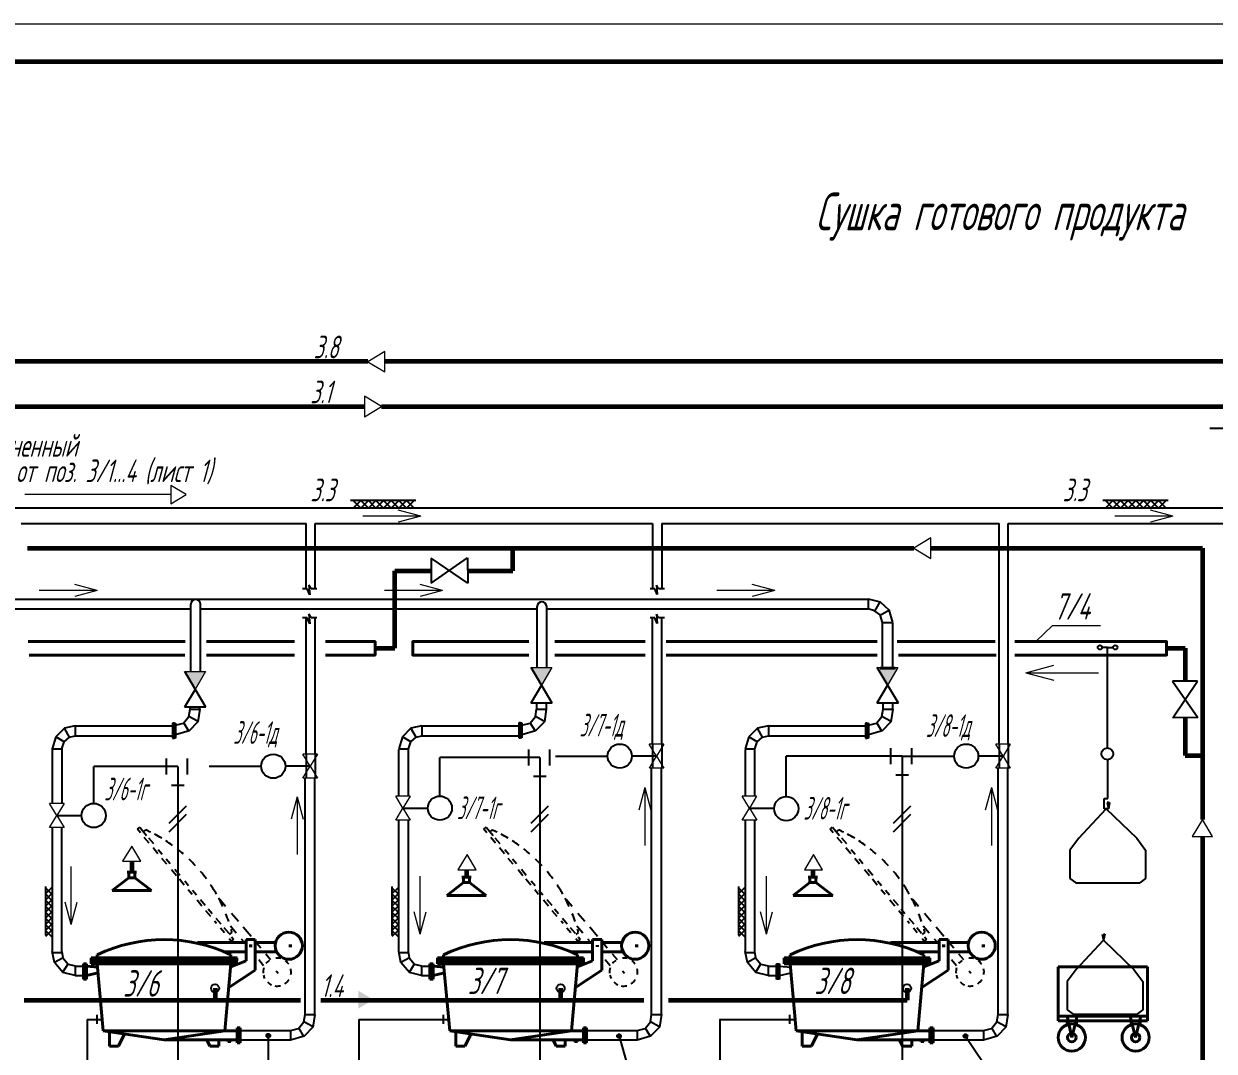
# Model space of a CAD drawing. Header units: millimetres. Extents: x -680 to 9204, y -4430 to 7779.
# Drawn here: x 4000.2 to 4158, y 6296.9 to 6433.1 of the extents above; entities that cross this region are included whole.
import ezdxf

# ---------------------------------------------------------------- set-up
doc = ezdxf.new("R2010")
doc.units = ezdxf.units.MM
doc.layers.get('Defpoints').update_dxf_attribs({"color": 33})
for name, color, linetype, lineweight in [('1', 4, 'Continuous', 15), ('Аппараты', 137, 'Continuous', 40), ('Арматура', 1, 'Continuous', 25), ('Выноска', 137, 'Continuous', 20), ('Отр_кисл', 150, 'Continuous', 80), ('Связи', 95, 'Continuous', 25), ('Текст_КИП', 2, 'Continuous', 25), ('Толст.рамка', 7, 'Continuous', 60), ('Тонк.рамка', 10, 'Continuous', 20), ('Трубопроводы', 7, 'Continuous', 60)]:
    doc.layers.add(name, color=color, linetype=linetype, lineweight=lineweight)
doc.layers.add('блок', color=7, linetype='Continuous')
doc.layers.add('Слой М50', color=3, linetype='Continuous')
doc.styles.add('Simplex', font='simplex.shx', dxfattribs={"width": 0.7, "oblique": 15})

# ---------------------------------------------------------------- blocks, each defined once
blk = doc.blocks.new('RAF420')
for p, q in [((4.44, 6.08), (4.84, 8.48)), ((4.84, 8.48), (8.04, 8.48)), ((8.04, 8.48), (7.4, 4.32)), ((0.04, 3.2), (2.68, 3.92)), ((2.68, 3.92), (4.44, 6.08)), ((4.44, 1.28), (2.76, 4.03)), ((7.24, 4.48), (4.46, 6.11)), ((7.4, 4.32), (4.52, 1.36)), ((0.04, 3.28), (0.04, 0.08)), ((0.04, 3.28), (0.04, 0.08)), ((4.52, 1.36), (0.04, 0))]:
    blk.add_line(p, q)
blk = doc.blocks.new('RAF418')
for p, q in [((0.74, -3.22), (0.02, 0.38)), ((0.1, 0.06), (3.22, 0.06)), ((3.14, 0.38), (3.46, -1.7)), ((3.56, -1.65), (0.74, -3.22)), ((3.54, -6.5), (0.74, -3.22)), ((3.46, -1.7), (5.22, -3.78)), ((3.54, -6.42), (5.22, -3.67)), ((5.22, -3.78), (7.54, -4.34)), ((7.54, -7.54), (3.54, -6.5)), ((7.54, -4.42), (7.54, -7.62))]:
    blk.add_line(p, q)
blk = doc.blocks.new('RAF417')
for p, q in [((1.04, 4.08), (-0.16, 0.08)), ((3.84, 6.88), (1.04, 4.08)), ((3.82, 2.45), (1.04, 4.08)), ((3.76, 2.48), (5.52, 3.92)), ((7.44, 7.68), (3.84, 6.88)), ((5.65, 3.8), (3.84, 6.88)), ((5.52, 3.92), (7.44, 4.4)), ((7.44, 7.68), (7.44, 4.48)), ((-0.16, 0.08), (3.04, 0.08)), ((3.04, 0.08), (3.76, 2.48))]:
    blk.add_line(p, q)
blk = doc.blocks.new('T11S')
at = {"layer": '1'}
for p, q in [((-2.5, 0), (0, 1.5)), ((0, -1.5), (-2.5, 0)), ((0, 1.5), (0, -1.5))]:
    blk.add_line(p, q, dxfattribs=at)
blk = doc.blocks.new('RAF419')
for p, q in [((-0.06, 3.34), (3.94, 2.38)), ((-0.06, 3.18), (-0.06, -0.02)), ((-0.06, 3.18), (-0.06, -0.02)), ((2.1, -0.66), (-0.06, 0.06)), ((2.13, -0.7), (3.94, 2.38)), ((3.94, 2.38), (6.82, -0.34)), ((3.94, -1.94), (2.1, -0.66)), ((4.74, -4.42), (3.94, -1.94)), ((3.96, -2.05), (6.74, -0.42)), ((6.82, -0.34), (7.94, -4.42)), ((4.74, -4.42), (7.94, -4.42))]:
    blk.add_line(p, q)
blk = doc.blocks.new('T5S')
at = {"layer": '1'}
blk.add_solid([(0, 1.5), (0, -1.5), (2.5, 0)], dxfattribs=at)
blk = doc.blocks.new('A$C2A0C230D')
at = {"layer": '1', "ltscale": 0.6}
blk.add_hatch(color=256, dxfattribs=at).paths.add_polyline_path([(-1.57, 2.37), (-3.57, 2.37), (-2.57, 0.64)])
blk.add_lwpolyline([(-1.57, 2.37), (-3.57, 2.37), (-2.57, 0.64)], close=True, dxfattribs=at)
blk = doc.blocks.new('B2')
for p, q in [((-1.5, 0), (0, -2.5)), ((-1.5, 0), (1.5, 0)), ((0, -2.5), (1.5, 0)), ((0, -2.5), (-1.5, -5)), ((1.5, -5), (0, -2.5)), ((-1.5, -5), (1.5, -5))]:
    blk.add_line(p, q)
blk = doc.blocks.new('B2S')
at = {"layer": '1'}
blk.add_blockref('B2', (0, 0), dxfattribs=at)
blk = doc.blocks.new('A$C46135D97')
at = {"layer": '1', "color": 7}
for p, q in [((1.42, 2.56), (-0.08, 0.06)), ((2.92, 0.06), (1.42, 2.56)), ((-0.08, 0.06), (2.92, 0.06))]:
    blk.add_line(p, q, dxfattribs=at)
blk = doc.blocks.new('Вентиль горизонтальный')
at = {"layer": 'блок', "color": 0, "linetype": 'ByBlock', "lineweight": -3}
for p, q in [((8.7, 3), (0, -3)), ((0, 3), (8.7, -3)), ((0, -3), (0, 3)), ((8.7, -3), (8.7, 3))]:
    blk.add_line(p, q, dxfattribs=at)

msp = doc.modelspace()

# ---------------------------------------------------------------- hatches: boundary and pattern name
h = msp.add_hatch(color=256)
h.dxf.hatch_style = 1
h.paths.add_polyline_path([(4032.856, 6298.996, 1), (4032.355, 6298.996, 1)])
h = msp.add_hatch(color=256)
h.dxf.hatch_style = 1
h.paths.add_polyline_path([(4079.345, 6298.94, 1), (4078.844, 6298.94, 1)])
h = msp.add_hatch(color=256)
h.dxf.hatch_style = 1
h.paths.add_polyline_path([(4125.261, 6298.94, 1), (4124.76, 6298.94, 1)])

# ---------------------------------------------------------------- linework, layer by layer
for p, q in [((4157.371, 6379.505), (4160.871, 6379.505)), ((4258.13, 6368.882), (3990.044, 6368.882)), ((4052.17, 6369.89), (4043.522, 6369.89)), ((4044.866, 6369.89), (4043.858, 6368.882)), ((4044.866, 6368.882), (4043.858, 6369.89)), ((4045.873, 6369.89), (4044.866, 6368.882)), ((4045.873, 6368.882), (4044.866, 6369.89)), ((4046.881, 6369.89), (4045.873, 6368.882)), ((4046.881, 6368.882), (4045.873, 6369.89)), ((4047.888, 6369.89), (4046.881, 6368.882)), ((4047.888, 6368.882), (4046.881, 6369.89)), ((4048.896, 6369.89), (4047.888, 6368.882)), ((4048.896, 6368.882), (4047.888, 6369.89)), ((4049.903, 6369.89), (4048.896, 6368.882)), ((4049.903, 6368.882), (4048.896, 6369.89)), ((4050.911, 6369.89), (4049.903, 6368.882)), ((4050.911, 6368.882), (4049.903, 6369.89)), ((4051.918, 6369.89), (4050.911, 6368.882)), ((4051.918, 6368.882), (4050.911, 6369.89)), ((4151.856, 6369.89), (4143.208, 6369.89)), ((4144.552, 6369.89), (4143.544, 6368.882)), ((4144.552, 6368.882), (4143.544, 6369.89)), ((4145.559, 6369.89), (4144.552, 6368.882)), ((4145.559, 6368.882), (4144.552, 6369.89)), ((4146.567, 6369.89), (4145.559, 6368.882)), ((4146.567, 6368.882), (4145.559, 6369.89)), ((4147.574, 6369.89), (4146.567, 6368.882)), ((4147.574, 6368.882), (4146.567, 6369.89)), ((4148.582, 6369.89), (4147.574, 6368.882)), ((4148.582, 6368.882), (4147.574, 6369.89)), ((4149.589, 6369.89), (4148.582, 6368.882)), ((4149.589, 6368.882), (4148.582, 6369.89)), ((4150.597, 6369.89), (4149.589, 6368.882)), ((4150.597, 6368.882), (4149.589, 6369.89)), ((4151.604, 6369.89), (4150.597, 6368.882)), ((4151.604, 6368.882), (4150.597, 6369.89)), ((3999.834, 6366.866), (4037.62, 6366.861)), ((4037.62, 6358.188), (4037.62, 6366.861)), ((4038.829, 6358.188), (4038.829, 6366.861)), ((4038.829, 6366.861), (4083.535, 6366.861)), ((4083.535, 6366.861), (4083.535, 6358.188)), ((4084.744, 6366.861), (4084.744, 6358.188)), ((4084.744, 6366.861), (4129.45, 6366.861)), ((4129.45, 6337.633), (4129.45, 6366.861)), ((4130.659, 6337.636), (4130.659, 6366.861)), ((4130.659, 6366.861), (4250.017, 6366.861)), ((4037.763, 6358.188), (4037.142, 6358.188)), ((4038.091, 6357.43), (4037.763, 6358.188)), ((4038.273, 6358.188), (4037.982, 6358.678)), ((4037.982, 6358.678), (4038.091, 6357.43)), ((4039.04, 6358.188), (4038.273, 6358.188)), ((4083.824, 6358.198), (4083.204, 6358.198)), ((4084.153, 6357.441), (4083.824, 6358.198)), ((4084.335, 6358.198), (4084.043, 6358.688)), ((4084.043, 6358.688), (4084.153, 6357.441)), ((4085.102, 6358.198), (4084.335, 6358.198)), ((3979.98, 6356.854), (4112.223, 6356.854)), ((4022.331, 6347.253), (4022.331, 6356.171)), ((4023.621, 6347.253), (4023.621, 6356.169)), ((3984.574, 6355.565), (4022.331, 6355.565)), ((4023.621, 6355.565), (4068.219, 6355.565)), ((4037.982, 6354.83), (4038.091, 6353.583)), ((4038.273, 6354.34), (4037.982, 6354.83)), ((4068.219, 6347.781), (4068.219, 6355.858)), ((4069.509, 6347.797), (4069.509, 6355.856)), ((4069.509, 6355.565), (4112.089, 6355.565)), ((4084.043, 6354.841), (4084.153, 6353.593)), ((4084.335, 6354.351), (4084.043, 6354.841)), ((4037.763, 6354.34), (4037.142, 6354.34)), ((4037.62, 6336.3), (4037.62, 6354.34)), ((4038.091, 6353.583), (4037.763, 6354.34)), ((4039.04, 6354.34), (4038.273, 6354.34)), ((4038.829, 6336.303), (4038.829, 6354.34)), ((4083.824, 6354.351), (4083.204, 6354.351)), ((4083.535, 6337.633), (4083.535, 6354.351)), ((4084.153, 6353.593), (4083.824, 6354.351)), ((4085.102, 6354.351), (4084.335, 6354.351)), ((4084.744, 6337.636), (4084.744, 6354.351)), ((4114.023, 6347.798), (4114.024, 6353.759)), ((4115.355, 6347.798), (4115.355, 6353.718)), ((4113.676, 6347.781), (4113.676, 6347.66)), ((4113.676, 6347.781), (4115.691, 6347.781)), ((4113.676, 6347.66), (4115.691, 6347.66)), ((4115.691, 6347.66), (4115.691, 6347.781)), ((4022.248, 6342.258), (4022.248, 6342.505)), ((4023.538, 6342.258), (4023.538, 6342.505)), ((4068.203, 6342.306), (4068.203, 6343.048)), ((4069.48, 6342.295), (4069.48, 6343.048)), ((4114.079, 6342.258), (4114.079, 6343.048)), ((4115.355, 6342.258), (4115.355, 6343.048)), ((4020.112, 6340.416), (4019.911, 6340.416)), ((4019.911, 6340.416), (4019.911, 6338.401)), ((4020.112, 6340.416), (4020.314, 6340.416)), ((4020.112, 6338.401), (4020.112, 6340.416)), ((4020.314, 6340.416), (4020.314, 6338.401)), ((4066.028, 6340.452), (4065.826, 6340.452)), ((4065.826, 6340.452), (4065.826, 6338.437)), ((4066.028, 6340.452), (4066.229, 6340.452)), ((4066.028, 6338.437), (4066.028, 6340.452)), ((4066.229, 6340.452), (4066.229, 6338.437)), ((4111.951, 6340.417), (4111.75, 6340.417)), ((4111.75, 6340.417), (4111.75, 6338.402)), ((4111.951, 6340.417), (4112.153, 6340.417)), ((4111.951, 6338.402), (4111.951, 6340.417)), ((4112.153, 6340.417), (4112.153, 6338.402)), ((4007.03, 6340.041), (4019.911, 6340.041)), ((4052.962, 6340.041), (4065.826, 6340.041)), ((4098.885, 6340.043), (4111.75, 6340.043)), ((4007.03, 6338.719), (4019.911, 6338.719)), ((4019.911, 6338.401), (4020.112, 6338.401)), ((4020.314, 6338.401), (4020.112, 6338.401)), ((4052.962, 6338.719), (4065.826, 6338.719)), ((4065.826, 6338.437), (4066.028, 6338.437)), ((4066.229, 6338.437), (4066.028, 6338.437)), ((4083.535, 6337.633), (4083.542, 6334.431)), ((4084.744, 6337.636), (4084.751, 6334.433)), ((4098.885, 6338.721), (4111.75, 6338.721)), ((4111.75, 6338.402), (4111.951, 6338.402)), ((4112.153, 6338.402), (4111.951, 6338.402)), ((4129.45, 6337.633), (4129.457, 6334.431)), ((4130.659, 6337.636), (4130.666, 6334.433)), ((4003.967, 6336.978), (4003.967, 6329.765)), ((4005.257, 6336.978), (4005.257, 6329.768)), ((4037.62, 6336.3), (4037.627, 6333.097)), ((4038.829, 6336.303), (4038.836, 6333.1)), ((4049.883, 6336.906), (4049.883, 6330.737)), ((4051.132, 6336.906), (4051.132, 6330.74)), ((4095.798, 6336.906), (4095.798, 6330.737)), ((4097.047, 6336.906), (4097.047, 6330.74)), ((4083.406, 6301.796), (4083.406, 6334.43)), ((4084.696, 6301.796), (4084.696, 6334.433)), ((4129.322, 6301.796), (4129.322, 6334.43)), ((4130.611, 6301.796), (4130.611, 6334.433)), ((4037.491, 6301.796), (4037.491, 6333.097)), ((4038.781, 6301.796), (4038.781, 6333.1)), ((4019.451, 6327.149), (4021.76, 6329.458)), ((4067.451, 6327.149), (4069.76, 6329.458)), ((4115.451, 6327.149), (4117.76, 6329.458)), ((4143.943, 6329.866), (4143.782, 6329.866)), ((4143.782, 6329.866), (4143.943, 6329.06)), ((4144.104, 6329.866), (4143.943, 6329.06)), ((4143.943, 6329.866), (4144.104, 6329.866)), ((4019.451, 6326.02), (4021.76, 6328.329)), ((4067.451, 6326.02), (4069.76, 6328.329)), ((4115.451, 6326.02), (4117.76, 6328.329)), ((4140.024, 6325.145), (4143.663, 6329.06)), ((4143.663, 6329.06), (4147.699, 6325.145)), ((4003.967, 6326.563), (4003.967, 6310.187)), ((4005.217, 6326.565), (4005.217, 6310.066)), ((4015.261, 6326.345), (4015.57, 6326.604)), ((4015.65, 6325.882), (4015.261, 6326.345)), ((4015.57, 6326.604), (4016.477, 6325.524)), ((4016.088, 6325.987), (4016.397, 6326.246)), ((4049.883, 6327.534), (4049.883, 6310.187)), ((4051.132, 6327.537), (4051.132, 6310.066)), ((4061.177, 6326.345), (4061.486, 6326.604)), ((4061.565, 6325.882), (4061.177, 6326.345)), ((4061.486, 6326.604), (4062.392, 6325.524)), ((4062.004, 6325.987), (4062.312, 6326.246)), ((4095.798, 6327.534), (4095.798, 6310.187)), ((4097.047, 6327.537), (4097.047, 6310.066)), ((4107.092, 6326.345), (4107.401, 6326.604)), ((4107.481, 6325.882), (4107.092, 6326.345)), ((4107.401, 6326.604), (4108.308, 6325.524)), ((4107.919, 6325.987), (4108.228, 6326.246)), ((4016.816, 6324.493), (4016.168, 6325.265)), ((4016.736, 6325.215), (4017.383, 6324.443)), ((4062.731, 6324.493), (4062.083, 6325.265)), ((4062.651, 6325.215), (4063.299, 6324.443)), ((4108.646, 6324.493), (4107.999, 6325.265)), ((4108.567, 6325.215), (4109.214, 6324.443)), ((4140.024, 6325.145), (4138.844, 6323.571)), ((4147.699, 6325.145), (4148.88, 6323.571)), ((4017.981, 6323.104), (4017.334, 6323.875)), ((4018.031, 6323.671), (4018.549, 6323.054)), ((4063.897, 6323.104), (4063.249, 6323.875)), ((4063.946, 6323.671), (4064.465, 6323.054)), ((4109.812, 6323.104), (4109.165, 6323.875)), ((4109.862, 6323.671), (4110.38, 6323.054)), ((4138.844, 6323.571), (4138.844, 6319.832)), ((4148.88, 6323.571), (4148.88, 6319.832)), ((4019.147, 6321.714), (4018.499, 6322.486)), ((4019.067, 6322.437), (4019.585, 6321.819)), ((4065.062, 6321.714), (4064.415, 6322.486)), ((4064.983, 6322.437), (4065.501, 6321.819)), ((4110.978, 6321.714), (4110.33, 6322.486)), ((4110.898, 6322.437), (4111.416, 6321.819)), ((4020.442, 6320.171), (4019.795, 6320.943)), ((4020.233, 6321.047), (4020.881, 6320.276)), ((4066.358, 6320.171), (4065.71, 6320.943)), ((4066.148, 6321.047), (4066.796, 6320.276)), ((4112.273, 6320.171), (4111.625, 6320.943)), ((4112.064, 6321.047), (4112.711, 6320.276)), ((4003.081, 6318.771), (4003.081, 6312.323)), ((4003.887, 6318.569), (4003.081, 6317.763)), ((4003.081, 6318.569), (4003.887, 6317.763)), ((4021.478, 6318.936), (4020.831, 6319.708)), ((4021.528, 6319.504), (4022.046, 6318.886)), ((4022.515, 6317.701), (4021.997, 6318.319)), ((4048.996, 6318.771), (4048.996, 6312.323)), ((4049.802, 6318.569), (4048.996, 6317.763)), ((4048.996, 6318.569), (4049.802, 6317.763)), ((4067.394, 6318.936), (4066.746, 6319.708)), ((4067.444, 6319.504), (4067.962, 6318.886)), ((4068.43, 6317.701), (4067.912, 6318.319)), ((4094.911, 6318.771), (4094.911, 6312.323)), ((4095.717, 6318.569), (4094.911, 6317.763)), ((4094.911, 6318.569), (4095.717, 6317.763)), ((4113.309, 6318.936), (4112.662, 6319.708)), ((4113.359, 6319.504), (4113.877, 6318.886)), ((4114.345, 6317.701), (4113.827, 6318.319)), ((4138.844, 6319.832), (4139.631, 6319.242)), ((4148.88, 6319.832), (4148.092, 6319.242)), ((4003.887, 6317.763), (4003.081, 6316.957)), ((4003.081, 6317.763), (4003.887, 6316.957)), ((4003.887, 6316.957), (4003.081, 6316.151)), ((4003.081, 6316.957), (4003.887, 6316.151)), ((4022.564, 6318.269), (4023.082, 6317.651)), ((4023.81, 6316.158), (4023.162, 6316.929)), ((4023.601, 6317.034), (4024.248, 6316.262)), ((4026.18, 6317.094), (4026.957, 6316.168)), ((4049.802, 6317.763), (4048.996, 6316.957)), ((4048.996, 6317.763), (4049.802, 6316.957)), ((4049.802, 6316.957), (4048.996, 6316.151)), ((4048.996, 6316.957), (4049.802, 6316.151)), ((4068.48, 6318.269), (4068.998, 6317.651)), ((4069.725, 6316.158), (4069.078, 6316.929)), ((4069.516, 6317.034), (4070.163, 6316.262)), ((4072.096, 6317.094), (4072.873, 6316.168)), ((4095.717, 6317.763), (4094.911, 6316.957)), ((4094.911, 6317.763), (4095.717, 6316.957)), ((4095.717, 6316.957), (4094.911, 6316.151)), ((4094.911, 6316.957), (4095.717, 6316.151)), ((4114.395, 6318.269), (4114.913, 6317.651)), ((4115.641, 6316.158), (4114.993, 6316.929)), ((4115.431, 6317.034), (4116.079, 6316.262)), ((4118.011, 6317.094), (4118.788, 6316.168)), ((4003.887, 6316.151), (4003.081, 6315.345)), ((4003.081, 6316.151), (4003.887, 6315.345)), ((4003.887, 6315.345), (4003.081, 6314.539)), ((4003.081, 6315.345), (4003.887, 6314.539)), ((4024.976, 6314.768), (4024.328, 6315.54)), ((4024.637, 6315.799), (4025.155, 6315.182)), ((4027.735, 6315.242), (4028.641, 6314.162)), ((4049.802, 6316.151), (4048.996, 6315.345)), ((4048.996, 6316.151), (4049.802, 6315.345)), ((4049.802, 6315.345), (4048.996, 6314.539)), ((4048.996, 6315.345), (4049.802, 6314.539)), ((4070.891, 6314.768), (4070.243, 6315.54)), ((4070.552, 6315.799), (4071.07, 6315.182)), ((4073.65, 6315.242), (4074.557, 6314.162)), ((4095.717, 6316.151), (4094.911, 6315.345)), ((4094.911, 6316.151), (4095.717, 6315.345)), ((4095.717, 6315.345), (4094.911, 6314.539)), ((4094.911, 6315.345), (4095.717, 6314.539)), ((4116.806, 6314.768), (4116.159, 6315.54)), ((4116.467, 6315.799), (4116.986, 6315.182)), ((4119.565, 6315.242), (4120.472, 6314.162)), ((4003.887, 6314.539), (4003.081, 6313.733)), ((4003.081, 6314.539), (4003.887, 6313.733)), ((4003.887, 6313.733), (4003.081, 6312.927)), ((4003.081, 6313.733), (4003.887, 6312.927)), ((4025.753, 6313.842), (4025.494, 6314.151)), ((4025.673, 6314.564), (4026.32, 6313.793)), ((4049.802, 6314.539), (4048.996, 6313.733)), ((4048.996, 6314.539), (4049.802, 6313.733)), ((4049.802, 6313.733), (4048.996, 6312.927)), ((4048.996, 6313.733), (4049.802, 6312.927)), ((4071.668, 6313.842), (4071.409, 6314.151)), ((4071.588, 6314.564), (4072.236, 6313.793)), ((4095.717, 6314.539), (4094.911, 6313.733)), ((4094.911, 6314.539), (4095.717, 6313.733)), ((4095.717, 6313.733), (4094.911, 6312.927)), ((4094.911, 6313.733), (4095.717, 6312.927)), ((4117.583, 6313.842), (4117.324, 6314.151)), ((4117.504, 6314.564), (4118.151, 6313.793)), ((4003.887, 6312.927), (4003.081, 6312.121)), ((4003.081, 6312.927), (4003.887, 6312.121)), ((4026.789, 6312.607), (4026.271, 6313.225)), ((4026.709, 6313.329), (4027.357, 6312.558)), ((4027.486, 6312.403), (4027.795, 6312.662)), ((4027.586, 6313.539), (4028.363, 6312.613)), ((4027.745, 6312.095), (4028.004, 6311.786)), ((4029.289, 6313.39), (4030.325, 6312.155)), ((4049.802, 6312.927), (4048.996, 6312.121)), ((4048.996, 6312.927), (4049.802, 6312.121)), ((4072.704, 6312.607), (4072.186, 6313.225)), ((4072.624, 6313.329), (4073.272, 6312.558)), ((4073.402, 6312.403), (4073.71, 6312.662)), ((4073.501, 6313.539), (4074.278, 6312.613)), ((4073.661, 6312.095), (4073.92, 6311.786)), ((4075.204, 6313.39), (4076.24, 6312.155)), ((4095.717, 6312.927), (4094.911, 6312.121)), ((4094.911, 6312.927), (4095.717, 6312.121)), ((4118.62, 6312.607), (4118.102, 6313.225)), ((4118.54, 6313.329), (4119.187, 6312.558)), ((4119.317, 6312.403), (4119.626, 6312.662)), ((4119.416, 6313.539), (4120.193, 6312.613)), ((4119.576, 6312.095), (4119.835, 6311.786)), ((4121.12, 6313.39), (4122.156, 6312.155)), ((4143.136, 6312.456), (4143.297, 6311.65)), ((4143.459, 6312.456), (4143.297, 6311.65)), ((4143.297, 6312.456), (4143.459, 6312.456)), ((4027.696, 6311.527), (4027.436, 6311.836)), ((4028.004, 6311.786), (4027.696, 6311.527)), ((4029.01, 6311.841), (4029.399, 6311.378)), ((4031.102, 6311.229), (4031.62, 6310.611)), ((4073.611, 6311.527), (4073.352, 6311.836)), ((4073.92, 6311.786), (4073.611, 6311.527)), ((4074.926, 6311.841), (4075.314, 6311.378)), ((4075.997, 6310.912), (4076.4, 6310.912)), ((4077.017, 6311.229), (4077.536, 6310.611)), ((4119.526, 6311.527), (4119.267, 6311.836)), ((4119.835, 6311.786), (4119.526, 6311.527)), ((4120.841, 6311.841), (4121.23, 6311.378)), ((4122.933, 6311.229), (4123.451, 6310.611)), ((4139.659, 6307.735), (4143.297, 6311.65)), ((4143.297, 6311.65), (4147.333, 6307.735)), ((4028.47, 6309.3), (4028.47, 6308.897)), ((4028.47, 6308.494), (4028.47, 6308.897)), ((4031.342, 6309.062), (4031.989, 6308.291)), ((4032.268, 6309.84), (4032.915, 6309.068)), ((4077.257, 6309.062), (4077.905, 6308.291)), ((4078.183, 6309.84), (4078.831, 6309.068)), ((4123.172, 6309.062), (4123.82, 6308.291)), ((4124.099, 6309.84), (4124.746, 6309.068)), ((4007.006, 6308.212), (4008.118, 6308.212)), ((4033.643, 6307.574), (4033.902, 6307.265)), ((4052.921, 6308.212), (4054.034, 6308.212)), ((4079.558, 6307.574), (4079.817, 6307.265)), ((4098.837, 6308.212), (4099.949, 6308.212)), ((4099.949, 6306.479), (4099.949, 6308.494)), ((4099.949, 6308.494), (4100.352, 6308.494)), ((4099.949, 6308.091), (4099.949, 6308.494)), ((4100.15, 6308.494), (4100.15, 6306.479)), ((4100.352, 6308.494), (4100.352, 6306.479)), ((4100.352, 6308.212), (4101.843, 6308.051)), ((4100.352, 6306.963), (4101.883, 6307.325)), ((4125.474, 6307.574), (4125.733, 6307.265)), ((4139.659, 6307.735), (4138.478, 6306.161)), ((4147.333, 6307.735), (4148.514, 6306.161)), ((4007.006, 6306.963), (4008.118, 6306.963)), ((4052.921, 6306.963), (4054.034, 6306.963)), ((4098.837, 6306.963), (4099.949, 6306.963)), ((4100.352, 6306.479), (4099.949, 6306.479)), ((4138.478, 6306.161), (4138.478, 6302.422)), ((4148.514, 6306.161), (4148.514, 6302.422)), ((4138.478, 6302.422), (4139.265, 6301.832)), ((4148.514, 6302.422), (4147.727, 6301.832)), ((4028.873, 6299.668), (4035.557, 6299.668)), ((4074.788, 6299.668), (4081.472, 6299.668)), ((4120.703, 6299.668), (4127.387, 6299.668)), ((4035.557, 6298.379), (4028.873, 6298.379)), ((4081.472, 6298.379), (4074.788, 6298.379)), ((4127.387, 6298.379), (4120.703, 6298.379))]:
    msp.add_line(p, q)
at = {"ltscale": 5}
for p, q in [((4143.833, 6350.439), (4143.095, 6350.439)), ((4143.833, 6350.439), (4144.571, 6350.439)), ((4004.577, 6328.165), (4007.865, 6328.165)), ((4050.454, 6329.137), (4053.742, 6329.137)), ((4096.37, 6329.137), (4099.658, 6329.137))]:
    msp.add_line(p, q, dxfattribs=at)
at = {"linetype": 'ByBlock', "lineweight": -2}
for p, q in [((4143.809, 6337.116), (4143.809, 6350.439)), ((4143.863, 6330.424), (4143.863, 6335.56)), ((4143.383, 6329.06), (4143.383, 6330.424)), ((4143.383, 6330.424), (4143.863, 6330.424)), ((4143.943, 6329.06), (4143.383, 6329.06)), ((4139.631, 6319.242), (4148.092, 6319.242)), ((4139.265, 6301.832), (4147.727, 6301.832))]:
    msp.add_line(p, q, dxfattribs=at)
at = {"ltscale": 5}
for centre in [(4142.815, 6350.439), (4144.851, 6350.439)]:
    msp.add_circle(centre, 0.28, dxfattribs=at)
at = {"linetype": 'ByBlock', "lineweight": -2}
for centre, radius in [((4143.809, 6336.337), 0.779), ((4025.559, 6305.266), 0.536), ((4071.348, 6305.266), 0.536), ((4117.264, 6305.266), 0.536)]:
    msp.add_circle(centre, radius, dxfattribs=at)
for centre, radius in [((4009.465, 6328.165), 1.601), ((4055.344, 6329.137), 1.601), ((4101.258, 6329.08), 1.601), ((4032.605, 6298.996), 0.251), ((4079.095, 6298.94), 0.251), ((4125.01, 6298.94), 0.251)]:
    msp.add_circle(centre, radius)
for centre, radius, start, end in [((4022.976, 6356.133), 0.646, 3.17955, 176.666), ((4068.864, 6355.821), 0.646, 3.17955, 176.666), ((4007.926, 6307.564), 20.513, 63.61015, 65.60853), ((4053.841, 6307.564), 20.513, 63.61015, 65.60853), ((4099.757, 6307.564), 20.513, 63.61015, 65.60853), ((4007.926, 6307.564), 20.513, 59.00717, 62.05372), ((4007.926, 6307.564), 20.513, 54.19987, 57.21912), ((4053.841, 6307.564), 20.513, 59.00717, 62.05372), ((4053.841, 6307.564), 20.513, 54.19987, 57.21912), ((4099.757, 6307.564), 20.513, 59.00717, 62.05372), ((4099.757, 6307.564), 20.513, 54.19987, 57.21912), ((4007.926, 6307.564), 20.513, 49.10819, 51.99967), ((4053.841, 6307.564), 20.513, 49.10819, 51.99967), ((4099.757, 6307.564), 20.513, 49.10819, 51.99967), ((4007.926, 6307.564), 20.513, 42.83973, 46.22787), ((4053.841, 6307.564), 20.513, 42.83973, 46.22787), ((4099.757, 6307.564), 20.513, 42.83973, 46.22787), ((4007.926, 6307.564), 20.513, 36.59356, 40), ((4053.841, 6307.564), 20.513, 36.59356, 40), ((4099.757, 6307.564), 20.513, 36.59356, 40), ((4007.926, 6307.564), 20.513, 29.77601, 33.83283), ((4053.841, 6307.564), 20.513, 29.77601, 33.83283), ((4099.757, 6307.564), 20.513, 29.77601, 33.83283), ((4007.926, 6307.564), 20.513, 24.56658, 28.11713), ((4053.841, 6307.564), 20.513, 24.56658, 28.11713), ((4099.757, 6307.564), 20.513, 24.56658, 28.11713), ((4007.926, 6307.564), 20.513, 18.67953, 21.70722), ((4053.841, 6307.564), 20.513, 18.67953, 21.70722), ((4099.757, 6307.564), 20.513, 18.67953, 21.70722), ((4007.926, 6307.564), 20.513, 14.39147, 15.64915), ((4053.841, 6307.564), 20.513, 14.39147, 15.64915), ((4099.757, 6307.564), 20.513, 14.39147, 15.64915), ((4033.772, 6307.419), 1.858, 123.65981, 142.52881), ((4033.772, 6307.419), 1.858, 73.69007, 94.46232), ((4033.772, 6307.419), 1.858, 33.65981, 52.52881), ((4079.688, 6307.419), 1.858, 123.65981, 142.52881), ((4079.688, 6307.419), 1.858, 73.69007, 94.46232), ((4079.688, 6307.419), 1.858, 33.65981, 52.52881), ((4125.603, 6307.419), 1.858, 123.65981, 142.52881), ((4125.603, 6307.419), 1.858, 73.69007, 94.46232), ((4125.603, 6307.419), 1.858, 33.65981, 52.52881), ((4033.772, 6307.419), 1.858, 162.00538, 184.46232), ((4033.772, 6307.419), 1.858, 349.80557, 13.43495), ((4079.688, 6307.419), 1.858, 162.00538, 184.46232), ((4079.688, 6307.419), 1.858, 349.80557, 13.43495), ((4125.603, 6307.419), 1.858, 162.00538, 184.46232), ((4125.603, 6307.419), 1.858, 349.80557, 13.43495), ((4033.772, 6307.419), 1.858, 193.43495, 207.47119), ((4033.772, 6307.419), 1.858, 226.34019, 246.56505), ((4033.772, 6307.419), 1.858, 303.65981, 328.43495), ((4079.688, 6307.419), 1.858, 193.43495, 207.47119), ((4079.688, 6307.419), 1.858, 226.34019, 246.56505), ((4079.688, 6307.419), 1.858, 303.65981, 328.43495), ((4125.603, 6307.419), 1.858, 193.43495, 207.47119), ((4125.603, 6307.419), 1.858, 226.34019, 246.56505), ((4125.603, 6307.419), 1.858, 303.65981, 328.43495), ((4033.772, 6307.419), 1.858, 260.60129, 283.43495), ((4079.688, 6307.419), 1.858, 260.60129, 283.43495), ((4125.603, 6307.419), 1.858, 260.60129, 283.43495)]:
    msp.add_arc(centre, radius, start, end)
at = {"layer": 'Defpoints'}
for p, q in [((4019.129, 6333.593), (4019.129, 6335.73)), ((4021.899, 6333.59), (4021.899, 6335.727)), ((4067.129, 6334.789), (4067.129, 6336.926)), ((4069.899, 6334.786), (4069.899, 6336.923)), ((4070.689, 6336.033), (4077.583, 6336.033)), ((4115.129, 6334.968), (4115.129, 6337.104)), ((4116.605, 6336.033), (4123.499, 6336.033)), ((4117.899, 6334.965), (4117.899, 6337.102)), ((4024.774, 6334.7), (4031.668, 6334.7)), ((4067.758, 6333.359), (4069.452, 6333.359)), ((4115.758, 6333.537), (4117.452, 6333.537)), ((4019.758, 6332.163), (4021.452, 6332.163))]:
    msp.add_line(p, q, dxfattribs=at)
at = {"layer": 'Defpoints', "ltscale": 5}
for p, q in [((4084.073, 6336.033), (4080.785, 6336.033)), ((4129.989, 6336.033), (4126.701, 6336.033)), ((4038.158, 6334.7), (4034.87, 6334.7))]:
    msp.add_line(p, q, dxfattribs=at)
at = {"layer": 'Defpoints'}
for centre in [(4079.184, 6336.033), (4125.1, 6336.033), (4033.27, 6334.7)]:
    msp.add_circle(centre, 1.601, dxfattribs=at)
at = {"layer": 'Аппараты'}
for p, q in [((4000.78, 6351.221), (4021.585, 6351.221)), ((4024.4, 6351.221), (4036.086, 6351.221)), ((4070.587, 6351.221), (4082.548, 6351.221)), ((4085.338, 6351.221), (4113.278, 6351.221)), ((4115.944, 6351.221), (4128.946, 6351.221)), ((4116.492, 6351.221), (4128.676, 6351.221)), ((4021.546, 6349.432), (4000.896, 6349.432)), ((4036.086, 6349.432), (4024.4, 6349.432)), ((4082.548, 6349.432), (4070.587, 6349.432)), ((4113.278, 6349.432), (4085.338, 6349.432)), ((4129.054, 6349.432), (4116.112, 6349.432)), ((4014.108, 6319.921), (4011.899, 6318.213)), ((4014.108, 6319.921), (4011.899, 6318.213)), ((4015.138, 6320.638), (4013.886, 6320.636)), ((4014.108, 6319.921), (4014.107, 6320.636)), ((4014.108, 6319.921), (4014.107, 6320.636)), ((4014.919, 6319.922), (4014.108, 6319.921)), ((4015.138, 6320.638), (4014.512, 6320.637)), ((4014.919, 6319.922), (4014.918, 6320.637)), ((4014.919, 6319.922), (4014.918, 6320.637)), ((4014.919, 6319.922), (4017.133, 6318.22)), ((4059.493, 6319.992), (4058.241, 6319.99)), ((4058.463, 6319.275), (4058.462, 6319.99)), ((4058.463, 6319.275), (4058.462, 6319.99)), ((4059.493, 6319.992), (4058.867, 6319.991)), ((4059.274, 6319.276), (4059.273, 6319.992)), ((4059.274, 6319.276), (4059.273, 6319.992)), ((4105.409, 6319.992), (4104.157, 6319.99)), ((4104.378, 6319.275), (4104.377, 6319.99)), ((4104.378, 6319.275), (4104.377, 6319.99)), ((4105.409, 6319.992), (4104.783, 6319.991)), ((4105.189, 6319.276), (4105.188, 6319.992)), ((4105.189, 6319.276), (4105.188, 6319.992)), ((4058.463, 6319.275), (4056.254, 6317.567)), ((4058.463, 6319.275), (4056.254, 6317.567)), ((4059.274, 6319.276), (4058.463, 6319.275)), ((4059.274, 6319.276), (4061.488, 6317.574)), ((4104.378, 6319.275), (4102.169, 6317.567)), ((4104.378, 6319.275), (4102.169, 6317.567)), ((4105.189, 6319.276), (4104.378, 6319.275)), ((4105.189, 6319.276), (4107.403, 6317.574)), ((4011.899, 6318.213), (4017.133, 6318.22)), ((4056.254, 6317.567), (4061.488, 6317.574)), ((4102.169, 6317.567), (4107.403, 6317.574)), ((4023.231, 6311.315), (4029.679, 6311.315)), ((4029.679, 6311.718), (4030.888, 6311.718)), ((4029.679, 6311.718), (4029.679, 6308.897)), ((4030.082, 6310.912), (4030.485, 6310.912)), ((4030.888, 6311.718), (4030.888, 6307.688)), ((4030.888, 6311.315), (4033.709, 6311.315)), ((4035.321, 6310.912), (4035.724, 6310.912)), ((4069.146, 6311.315), (4075.594, 6311.315)), ((4075.594, 6311.718), (4076.803, 6311.718)), ((4075.594, 6311.718), (4075.594, 6308.897)), ((4076.803, 6311.718), (4076.803, 6307.688)), ((4076.803, 6311.315), (4079.624, 6311.315)), ((4081.236, 6310.912), (4081.639, 6310.912)), ((4115.061, 6311.315), (4121.509, 6311.315)), ((4121.509, 6311.718), (4122.718, 6311.718)), ((4121.509, 6311.718), (4121.509, 6308.897)), ((4121.912, 6310.912), (4122.315, 6310.912)), ((4122.718, 6311.718), (4122.718, 6307.688)), ((4122.718, 6311.315), (4125.539, 6311.315)), ((4127.151, 6310.912), (4127.554, 6310.912)), ((4009.126, 6308.897), (4009.126, 6309.3)), ((4009.126, 6309.3), (4028.47, 6309.3)), ((4028.47, 6308.897), (4009.126, 6308.897)), ((4009.126, 6308.897), (4009.126, 6308.494)), ((4009.932, 6309.3), (4009.932, 6309.703)), ((4026.858, 6310.106), (4029.679, 6310.106)), ((4027.664, 6309.3), (4027.664, 6309.703)), ((4029.679, 6308.897), (4027.664, 6308.091)), ((4030.888, 6310.106), (4033.709, 6310.106)), ((4055.041, 6308.897), (4055.041, 6309.3)), ((4055.041, 6309.3), (4074.385, 6309.3)), ((4074.385, 6308.897), (4055.041, 6308.897)), ((4055.041, 6308.897), (4055.041, 6308.494)), ((4055.847, 6309.3), (4055.847, 6309.703)), ((4072.773, 6310.106), (4075.594, 6310.106)), ((4073.579, 6309.3), (4073.579, 6309.703)), ((4075.594, 6308.897), (4073.579, 6308.091)), ((4074.385, 6309.3), (4074.385, 6308.897)), ((4074.385, 6308.494), (4074.385, 6308.897)), ((4076.803, 6310.106), (4079.624, 6310.106)), ((4100.956, 6308.897), (4100.956, 6309.3)), ((4100.956, 6309.3), (4120.3, 6309.3)), ((4120.3, 6308.897), (4100.956, 6308.897)), ((4100.956, 6308.897), (4100.956, 6308.494)), ((4101.762, 6309.3), (4101.762, 6309.703)), ((4118.688, 6310.106), (4121.509, 6310.106)), ((4119.494, 6309.3), (4119.494, 6309.703)), ((4121.509, 6308.897), (4119.494, 6308.091)), ((4120.3, 6309.3), (4120.3, 6308.897)), ((4120.3, 6308.494), (4120.3, 6308.897)), ((4122.718, 6310.106), (4125.539, 6310.106)), ((4008.118, 6306.479), (4008.118, 6308.494)), ((4008.118, 6308.494), (4008.521, 6308.494)), ((4008.118, 6308.091), (4008.118, 6308.494)), ((4008.32, 6308.494), (4008.32, 6306.479)), ((4008.521, 6308.494), (4008.521, 6306.479)), ((4008.521, 6308.212), (4010.012, 6308.051)), ((4008.521, 6306.963), (4010.053, 6307.325)), ((4009.126, 6308.494), (4009.932, 6308.494)), ((4018.798, 6308.494), (4009.932, 6308.494)), ((4009.932, 6308.494), (4010.738, 6299.628)), ((4018.798, 6308.494), (4027.664, 6308.494)), ((4026.858, 6299.628), (4027.664, 6308.494)), ((4030.888, 6307.688), (4027.261, 6305.27)), ((4027.664, 6308.494), (4028.47, 6308.494)), ((4054.034, 6306.479), (4054.034, 6308.494)), ((4054.034, 6308.494), (4054.437, 6308.494)), ((4054.034, 6308.091), (4054.034, 6308.494)), ((4054.235, 6308.494), (4054.235, 6306.479)), ((4054.437, 6308.494), (4054.437, 6306.479)), ((4054.437, 6308.212), (4055.928, 6308.051)), ((4054.437, 6306.963), (4055.968, 6307.325)), ((4055.041, 6308.494), (4055.847, 6308.494)), ((4064.713, 6308.494), (4055.847, 6308.494)), ((4055.847, 6308.494), (4056.653, 6299.628)), ((4064.713, 6308.494), (4073.579, 6308.494)), ((4072.773, 6299.628), (4073.579, 6308.494)), ((4076.803, 6307.688), (4073.176, 6305.27)), ((4073.579, 6308.494), (4074.385, 6308.494)), ((4100.956, 6308.494), (4101.762, 6308.494)), ((4110.628, 6308.494), (4101.762, 6308.494)), ((4101.762, 6308.494), (4102.568, 6299.628)), ((4110.628, 6308.494), (4119.494, 6308.494)), ((4118.688, 6299.628), (4119.494, 6308.494)), ((4122.718, 6307.688), (4119.091, 6305.27)), ((4119.494, 6308.494), (4120.3, 6308.494)), ((4137.278, 6300.948), (4137.278, 6308.113)), ((4137.278, 6308.113), (4149.127, 6308.113)), ((4149.127, 6300.948), (4149.127, 6308.113)), ((4008.521, 6306.479), (4008.118, 6306.479)), ((4054.437, 6306.479), (4054.034, 6306.479)), ((4149.046, 6301.553), (4137.278, 6301.553)), ((4137.278, 6300.948), (4149.127, 6300.948)), ((4139.092, 6298.732), (4138.461, 6301.553)), ((4138.487, 6300.948), (4138.487, 6300.545)), ((4139.092, 6298.732), (4139.801, 6301.553)), ((4139.696, 6300.948), (4139.696, 6300.545)), ((4147.555, 6298.732), (4146.809, 6301.553)), ((4146.95, 6300.948), (4146.95, 6300.545)), ((4147.555, 6298.732), (4148.242, 6301.553)), ((4148.159, 6300.948), (4148.159, 6300.545)), ((4018.798, 6299.628), (4010.738, 6299.628)), ((4010.738, 6299.628), (4018.798, 6298.419)), ((4011.544, 6299.628), (4011.544, 6297.613)), ((4018.798, 6299.628), (4026.858, 6299.628)), ((4018.798, 6298.419), (4026.858, 6299.628)), ((4026.455, 6299.628), (4028.47, 6299.628)), ((4028.47, 6299.628), (4028.47, 6300.031)), ((4028.47, 6300.031), (4028.873, 6300.031)), ((4028.47, 6298.016), (4028.47, 6300.031)), ((4028.671, 6300.031), (4028.671, 6298.016)), ((4028.873, 6300.031), (4028.873, 6298.016)), ((4064.713, 6299.628), (4056.653, 6299.628)), ((4056.653, 6299.628), (4064.713, 6298.419)), ((4057.459, 6299.628), (4057.459, 6297.613)), ((4064.713, 6299.628), (4072.773, 6299.628)), ((4064.713, 6298.419), (4072.773, 6299.628)), ((4072.37, 6299.628), (4074.385, 6299.628)), ((4074.385, 6299.628), (4074.385, 6300.031)), ((4074.385, 6300.031), (4074.788, 6300.031)), ((4074.385, 6298.016), (4074.385, 6300.031)), ((4074.587, 6300.031), (4074.587, 6298.016)), ((4074.788, 6300.031), (4074.788, 6298.016)), ((4110.628, 6299.628), (4102.568, 6299.628)), ((4102.568, 6299.628), (4110.628, 6298.419)), ((4103.374, 6299.628), (4103.374, 6297.613)), ((4110.628, 6299.628), (4118.688, 6299.628)), ((4110.628, 6298.419), (4118.688, 6299.628)), ((4118.285, 6299.628), (4120.3, 6299.628)), ((4120.3, 6299.628), (4120.3, 6300.031)), ((4120.3, 6300.031), (4120.703, 6300.031)), ((4120.3, 6298.016), (4120.3, 6300.031)), ((4120.502, 6300.031), (4120.502, 6298.016)), ((4120.703, 6300.031), (4120.703, 6298.016)), ((4012.753, 6297.613), (4013.559, 6299.225)), ((4028.47, 6298.419), (4018.798, 6298.419)), ((4024.843, 6297.613), (4024.44, 6298.419)), ((4026.052, 6298.419), (4026.052, 6297.613)), ((4027.261, 6298.419), (4027.261, 6298.218)), ((4027.261, 6298.218), (4027.664, 6298.218)), ((4027.664, 6298.218), (4027.664, 6298.419)), ((4028.873, 6298.016), (4028.47, 6298.016)), ((4058.668, 6297.613), (4059.474, 6299.225)), ((4074.385, 6298.419), (4064.713, 6298.419)), ((4070.758, 6297.613), (4070.355, 6298.419)), ((4071.967, 6298.419), (4071.967, 6297.613)), ((4073.176, 6298.419), (4073.176, 6298.218)), ((4073.176, 6298.218), (4073.579, 6298.218)), ((4073.579, 6298.218), (4073.579, 6298.419)), ((4074.788, 6298.016), (4074.385, 6298.016)), ((4104.583, 6297.613), (4105.389, 6299.225)), ((4120.3, 6298.419), (4110.628, 6298.419)), ((4116.673, 6297.613), (4116.27, 6298.419)), ((4117.882, 6298.419), (4117.882, 6297.613)), ((4119.091, 6298.419), (4119.091, 6298.218)), ((4119.091, 6298.218), (4119.494, 6298.218)), ((4119.494, 6298.218), (4119.494, 6298.419)), ((4120.703, 6298.016), (4120.3, 6298.016)), ((4011.544, 6297.613), (4012.753, 6297.613)), ((4026.052, 6297.613), (4024.843, 6297.613)), ((4057.459, 6297.613), (4058.668, 6297.613)), ((4071.967, 6297.613), (4070.758, 6297.613)), ((4103.374, 6297.613), (4104.583, 6297.613)), ((4117.882, 6297.613), (4116.673, 6297.613))]:
    msp.add_line(p, q, dxfattribs=at)
for points in [[(4040.178, 6351.221), (4046.751, 6351.221), (4046.751, 6349.432), (4040.178, 6349.432)], [(4067.128, 6351.221), (4051.742, 6351.221), (4051.742, 6349.432), (4067.128, 6349.432)], [(4131.547, 6351.221), (4151.658, 6351.221), (4151.658, 6349.432), (4131.547, 6349.432)]]:
    msp.add_lwpolyline(points, dxfattribs=at)
for centre, radius in [((4035.321, 6310.912), 1.802), ((4081.236, 6310.912), 1.802), ((4127.151, 6310.912), 1.802), ((4139.092, 6298.732), 1.802), ((4147.555, 6298.732), 1.802), ((4139.092, 6298.732), 0.57), ((4147.555, 6298.732), 0.57)]:
    msp.add_circle(centre, radius, dxfattribs=at)
for centre in [(4018.798, 6291.205), (4064.713, 6291.205), (4110.628, 6291.205)]:
    msp.add_arc(centre, 20.513, 64.39147, 115.60853, dxfattribs=at)
at = {"layer": 'Арматура', "color": 0}
for p, q in [((4024.344, 6342.505), (4021.549, 6347.253)), ((4070.233, 6343.048), (4067.441, 6347.798)), ((4116.109, 6343.048), (4113.313, 6347.797)), ((4068.808, 6345.423), (4067.383, 6343.048)), ((4114.684, 6345.423), (4113.259, 6343.048)), ((4022.919, 6344.88), (4021.494, 6342.505)), ((4024.344, 6342.505), (4021.494, 6342.505)), ((4070.233, 6343.048), (4067.383, 6343.048)), ((4116.109, 6343.048), (4113.259, 6343.048))]:
    msp.add_line(p, q, dxfattribs=at)
at = {"layer": 'Выноска', "color": 6}
for p, q in [((4019.678, 6370.697), (4000.343, 6370.697)), ((4052.801, 6367.82), (4045.12, 6367.82)), ((4052.801, 6367.82), (4049.835, 6368.617)), ((4052.801, 6367.82), (4049.835, 6367.022)), ((4152.487, 6367.82), (4144.806, 6367.82)), ((4152.487, 6367.82), (4149.521, 6368.617)), ((4152.487, 6367.82), (4149.521, 6367.022)), ((4009.926, 6357.985), (4002.244, 6357.985)), ((4009.926, 6357.985), (4006.96, 6358.783)), ((4009.926, 6357.985), (4006.96, 6357.187)), ((4055.709, 6357.985), (4048.028, 6357.985)), ((4055.709, 6357.985), (4052.743, 6358.783)), ((4055.709, 6357.985), (4052.743, 6357.187)), ((4099.719, 6357.985), (4092.038, 6357.985)), ((4099.719, 6357.985), (4096.754, 6358.783)), ((4099.719, 6357.985), (4096.754, 6357.187)), ((4136.527, 6353.359), (4134.321, 6351.221)), ((4136.527, 6353.359), (4142.914, 6353.359)), ((4133.011, 6347.078), (4136.718, 6348.075)), ((4133.011, 6347.078), (4142.612, 6347.078)), ((4133.011, 6347.078), (4136.718, 6346.081)), ((4082.516, 6331.854), (4081.719, 6328.888)), ((4082.516, 6331.854), (4082.516, 6324.173)), ((4082.516, 6331.854), (4083.314, 6328.888)), ((4128.431, 6331.854), (4127.634, 6328.888)), ((4128.431, 6331.854), (4128.431, 6324.173)), ((4128.431, 6331.854), (4129.229, 6328.888)), ((4036.44, 6330.658), (4035.642, 6327.693)), ((4036.44, 6330.658), (4036.44, 6322.977)), ((4036.44, 6330.658), (4037.238, 6327.693)), ((4006.469, 6313.731), (4006.469, 6321.412)), ((4052.734, 6312.453), (4052.734, 6320.134)), ((4098.65, 6312.453), (4098.65, 6320.134)), ((4006.469, 6313.731), (4005.672, 6316.697)), ((4006.469, 6313.731), (4007.267, 6316.697)), ((4052.734, 6312.453), (4051.937, 6315.419)), ((4052.734, 6312.453), (4053.532, 6315.419)), ((4098.65, 6312.453), (4097.852, 6315.419)), ((4098.65, 6312.453), (4099.447, 6315.419))]:
    msp.add_line(p, q, dxfattribs=at)
at = {"layer": 'Связи'}
for p, q in [((4055.344, 6330.738), (4055.344, 6335.855)), ((4068.605, 6335.855), (4055.344, 6335.855)), ((4068.605, 6335.855), (4068.605, 5973.394)), ((4101.258, 6330.681), (4101.258, 6336.033)), ((4116.605, 6336.033), (4101.258, 6336.033)), ((4116.605, 6336.033), (4116.605, 5973.394)), ((4020.605, 6334.659), (4009.465, 6334.659)), ((4009.465, 6329.767), (4009.465, 6334.659)), ((4020.605, 6334.659), (4020.605, 5973.394)), ((4008.605, 6301.136), (4010.601, 6301.136)), ((4008.605, 6301.136), (4008.605, 6291.762)), ((4009.866, 6301.733), (4009.866, 6300.539)), ((4044.605, 6301.136), (4056.516, 6301.136)), ((4044.605, 6301.136), (4044.605, 6291.762)), ((4055.781, 6301.733), (4055.781, 6300.539)), ((4092.409, 6301.136), (4102.431, 6301.136)), ((4092.439, 6301.136), (4092.439, 6291.762)), ((4101.696, 6301.733), (4101.696, 6300.539)), ((4032.605, 6298.996), (4032.605, 6291.731)), ((4079.095, 6298.94), (4080.605, 6293.593)), ((4125.01, 6298.94), (4128.605, 6293.593))]:
    msp.add_line(p, q, dxfattribs=at)
at = {"layer": 'Толст.рамка'}
msp.add_line((3813.642, 6428.085), (4629.642, 6428.085), dxfattribs=at)
at = {"layer": 'Тонк.рамка'}
msp.add_line((3793.642, 6433.085), (4634.642, 6433.085), dxfattribs=at)
at = {"layer": 'Трубопроводы'}
for p, q in [((4045.798, 6388.322), (3895.311, 6388.331)), ((4269.2, 6388.314), (4048.059, 6388.321)), ((3895.016, 6382.353), (4045.349, 6382.353)), ((4047.629, 6382.353), (4269.2, 6382.353)), ((4014.51, 6322.098), (4014.512, 6320.637)), ((4058.866, 6320.973), (4058.867, 6319.991)), ((4104.781, 6320.973), (4104.783, 6319.991))]:
    msp.add_line(p, q, dxfattribs=at)
at = {"layer": 'Трубопроводы', "color": 4}
for p, q in [((4000.704, 6363.602), (4118.145, 6363.602)), ((4065.035, 6360.602), (4065.035, 6363.602)), ((4120.425, 6363.602), (4156.397, 6363.602)), ((4156.397, 6363.602), (4156.397, 6327.649)), ((4049.359, 6350.327), (4049.359, 6360.602)), ((4049.359, 6360.602), (4054.202, 6360.602)), ((4059.038, 6360.602), (4065.035, 6360.602)), ((4046.751, 6350.327), (4049.359, 6350.327)), ((4151.658, 6350.327), (4154.105, 6350.327)), ((4154.105, 6350.327), (4154.105, 6345.963)), ((4154.137, 6341.115), (4154.137, 6336.122)), ((4154.137, 6336.122), (4156.397, 6336.122)), ((4156.397, 6325.369), (4156.397, 6280.324)), ((4025.559, 6305.266), (4025.559, 6303.692)), ((4071.348, 6305.266), (4071.348, 6303.692)), ((4117.264, 6305.266), (4117.264, 6303.692)), ((4000.231, 6303.692), (4036.89, 6303.692)), ((4039.589, 6303.692), (4082.395, 6303.692)), ((4085.64, 6303.692), (4117.264, 6303.692))]:
    msp.add_line(p, q, dxfattribs=at)

# ---------------------------------------------------------------- block references
at = {"linetype": 'Continuous'}
for name, p, xscale, yscale, zscale, rotation in [('A$C46135D97', (4048.113, 6387.014), 0.9120000000002619, 0.9120000000002619, 0.9120000000002619, 90), ('A$C46135D97', (4045.295, 6383.649), 0.9120000000002619, 0.9120000000002619, 0.9120000000002619, 270), ('A$C46135D97', (4120.479, 6362.306), 0.9120000000002619, 0.9120000000002619, 0.9120000000002619, 90), ('B2S', (4004.573, 6329.767), -0.640541800043988, 0.6405418000440477, 0.6405418000440876, 0.1288860576492112), ('B2S', (4050.451, 6330.738), -0.640541800043988, 0.6405418000440477, 0.6405418000440876, 0.1288860576492112), ('B2S', (4096.366, 6330.738), -0.640541800043988, 0.6405418000440477, 0.6405418000440876, 0.1288860576492112)]:
    msp.add_blockref(name, p, dxfattribs=dict(at, xscale=xscale, yscale=yscale, zscale=zscale, rotation=rotation))
for name, p, xscale, yscale, zscale in [('T11S', (4019.694, 6370.697), -0.8060000000004948, 0.8060000000004948, 0.8059999999999999), ('RAF419', (4112.113, 6355.54), 0.4029999999984284, 0.4029999999984284, 0.4029999999984284), ('RAF420', (4020.298, 6338.84), 0.4029999999984284, 0.4029999999984284, 0.4029999999984284), ('RAF420', (4066.213, 6338.84), 0.4029999999984284, 0.4029999999984284, 0.4029999999984284), ('RAF420', (4112.129, 6338.84), 0.4029999999984284, 0.4029999999984284, 0.4029999999984284), ('RAF417', (4004.032, 6336.946), 0.4029999999984284, 0.4029999999984284, 0.4029999999984284), ('RAF417', (4049.963, 6336.946), 0.4029999999984284, 0.4029999999984284, 0.4029999999984284), ('RAF417', (4095.879, 6336.946), 0.4029999999984284, 0.4029999999984284, 0.4029999999984284), ('RAF418', (4003.967, 6309.985), 0.4029999999984284, 0.4029999999984284, 0.4029999999984284), ('RAF418', (4049.883, 6309.985), 0.4029999999984284, 0.4029999999984284, 0.4029999999984284), ('RAF418', (4095.798, 6309.985), 0.4029999999984284, 0.4029999999984284, 0.4029999999984284), ('T5S', (4044.519, 6303.755), 0.7999999999992724, 0.7999999999992724, 0.7999999999992724), ('RAF420', (4035.541, 6298.379), 0.4029999999984284, 0.4029999999984284, 0.4029999999984284), ('RAF420', (4081.456, 6298.379), 0.4029999999984284, 0.4029999999984284, 0.4029999999984284), ('RAF420', (4127.371, 6298.379), 0.4029999999984284, 0.4029999999984284, 0.4029999999984284)]:
    msp.add_blockref(name, p, dxfattribs=dict(xscale=xscale, yscale=yscale, zscale=zscale))
at = {"linetype": 'Continuous', "xscale": 0.9120000000002619, "yscale": 0.9120000000002619, "zscale": 0.9120000000002619}
msp.add_blockref('A$C46135D97', (4155.1, 6325.315), dxfattribs=at)
at = {"xscale": -0.8060000000004948, "yscale": 0.8060000000004948, "zscale": 0.8059999999999999, "rotation": 90}
for p in [(4014.51, 6322.099), (4058.942, 6320.973), (4104.857, 6320.973)]:
    msp.add_blockref('T11S', p, dxfattribs=at)
at = {"layer": 'Defpoints', "linetype": 'Continuous', "xscale": -0.640541800043988, "yscale": 0.6405418000440477, "zscale": 0.6405418000440876, "rotation": 0.1288860576492112}
for p in [(4084.063, 6337.635), (4129.978, 6337.635), (4038.147, 6336.301)]:
    msp.add_blockref('B2S', p, dxfattribs=at)
at = {"layer": 'Арматура', "color": 0, "xscale": -1.370222370991542, "yscale": 1.370222370991542, "zscale": 1.37022237099142}
for p in [(4019.393, 6344.006), (4065.281, 6344.55), (4111.157, 6344.55)]:
    msp.add_blockref('A$C2A0C230D', p, dxfattribs=at)
at = {"layer": 'Отр_кисл', "lineweight": 60, "xscale": 0.5557167000001334, "yscale": 0.5557167000001334, "zscale": 0.5557167000001334}
for p, rotation in [((4059.038, 6360.633), 180.3753874644089), ((4154.137, 6341.126), 90.37538746440894)]:
    msp.add_blockref('Вентиль горизонтальный', p, dxfattribs=dict(at, rotation=rotation))

# ---------------------------------------------------------------- texts
at = {"layer": 'Defpoints', "style": 'Simplex', "oblique": 15, "width": 0.45}
for s, p in [('3/6-1д', (4027.974, 6337.66)), ('3/7-1д', (4073.853, 6338.632)), ('3/8-1д', (4119.767, 6338.575))]:
    msp.add_text(s, height=3, dxfattribs=at).set_placement(p)
at = {"layer": 'Слой М50', "style": 'Simplex', "oblique": 15, "width": 0.6}
for s, p in [('3.8', (4038.615, 6388.755)), ('3.1', (4038.163, 6382.797)), ('Загрязненный', (3990.739, 6375.706)), ('воздух от поз. 3/1...4 (лист 1)', (3990.739, 6372.346)), ('3.3', (4038.196, 6369.803)), ('3.3', (4137.882, 6369.803)), ('1.4', (4039.597, 6304.106))]:
    msp.add_text(s, height=3, dxfattribs=at).set_placement(p)
at = {"layer": 'Текст_КИП', "ltscale": 0.02, "style": 'Simplex', "oblique": 15, "width": 0.6}
msp.add_text('Сушка готового продукта', height=5, dxfattribs=at).set_placement((4105.112, 6405.722))
at = {"layer": 'Текст_КИП', "style": 'Simplex', "oblique": 15}
for s, height, width, p in [('7/4', 3.5, 0.6, (4136.734, 6354.121)), ('3/6-1г', 3, 0.45, (4010.875, 6330.171)), ('3/7-1г', 3, 0.45, (4057.62, 6327.679)), ('3/8-1г', 3, 0.45, (4103.534, 6327.622)), ('3/6', 3.5, 0.6, (4013.37, 6304.16)), ('3/7', 3.5, 0.6, (4059.064, 6304.496)), ('3/8', 3.5, 0.6, (4104.98, 6304.496))]:
    msp.add_text(s, height=height, dxfattribs=dict(at, width=width)).set_placement(p)

doc.saveas('drawing.dxf')
